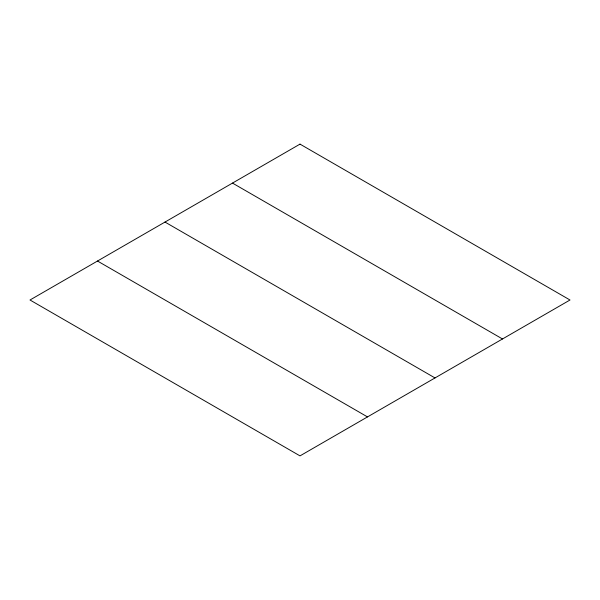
<?xml version="1.0" encoding="UTF-8"?>
<svg xmlns="http://www.w3.org/2000/svg" width="600" height="600" viewBox="0 0 600 600"><rect width="100%" height="100%" fill="white"/><g stroke="black" fill="none" stroke-linecap="round" stroke-linejoin="round"><path stroke-width="0.9" d="M232.5 183.09L502.5 338.97M165 222.06L435 377.94M97.5 261.03L367.5 416.91M300 144.12L30 300L300 455.88L570 300L300 144.12"/></g></svg>
